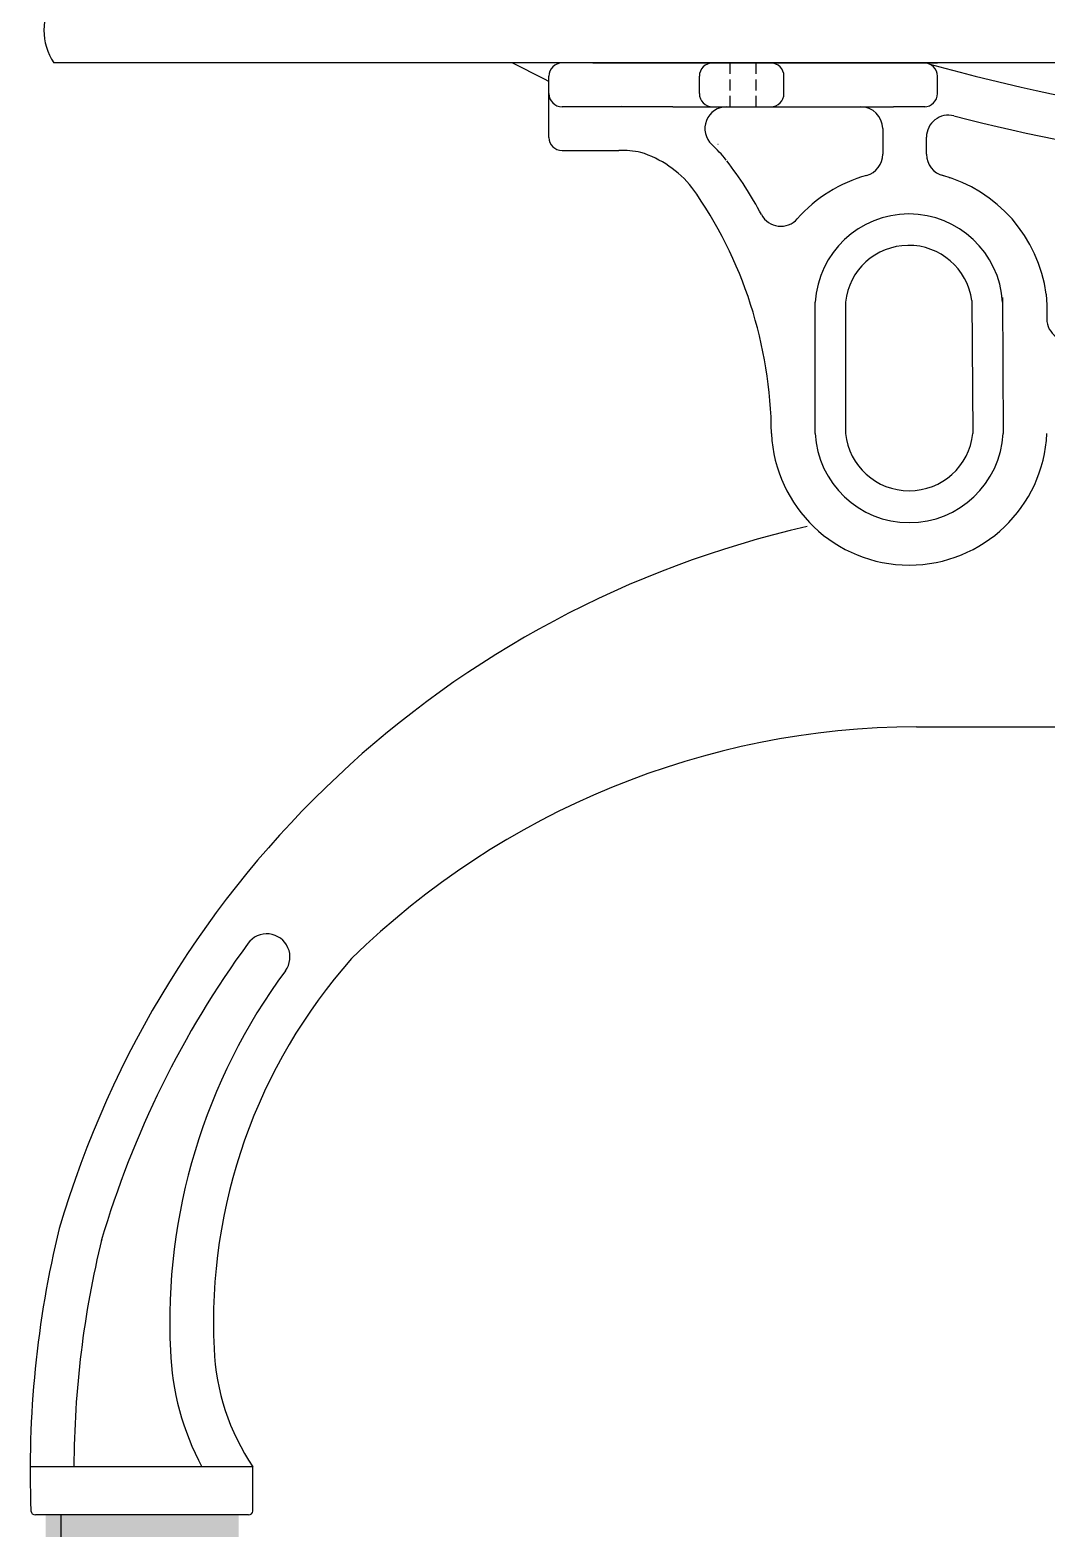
# Model space of a CAD drawing. Header units: millimetres. Extents: x 421 to 3085, y -1408 to 277.
# Drawn here: x 1787.42 to 1810.64, y -718.72 to -684.29 of the extents above; entities that cross this region are included whole.
import ezdxf

# ---------------------------------------------------------------- set-up
doc = ezdxf.new("R2010")
doc.units = ezdxf.units.MM
doc.linetypes.add('HIDDEN', pattern=[0.375, 0.25, -0.125])

msp = doc.modelspace()

# ---------------------------------------------------------------- linework, layer by layer
at = {"color": 18, "true_color": 0x000000}
for p, q in [((1850.579, -685.043), (1787.965, -685.043)), ((1799.271, -686.743), (1799.271, -685.343)), ((1800.271, -685.043), (1808.144, -685.043)), ((1802.707, -685.743), (1802.707, -685.343)), ((1804.64, -685.743), (1804.64, -685.343)), ((1808.144, -685.743), (1808.144, -685.343)), ((1802.101, -686.043), (1799.571, -686.043)), ((1807.868, -686.043), (1807.144, -686.043)), ((1806.894, -686.543), (1806.894, -687.13)), ((1807.894, -687.13), (1807.894, -686.736)), ((1799.571, -687.043), (1800.871, -687.043)), ((1805.354, -693.508), (1805.354, -690.508)), ((1806.044, -690.508), (1806.044, -693.508)), ((1808.929, -690.471), (1808.954, -693.508)), ((1809.629, -690.404), (1809.643, -693.508)), ((1807.668, -700.209), (1819.295, -700.209)), ((1792.511, -717.118), (1787.446, -717.118)), ((1792.511, -718.129), (1792.511, -717.118)), ((1792.409, -718.216), (1787.542, -718.216)), ((1788.123, -718.216), (1788.123, -718.716))]:
    msp.add_line(p, q, dxfattribs=at)
at = {"color": 18, "linetype": 'HIDDEN', "true_color": 0x000000}
for p, q in [((1803.407, -686.043), (1803.407, -685.043)), ((1804.007, -686.043), (1804.007, -685.043))]:
    msp.add_line(p, q, dxfattribs=at)
at = {"color": 18, "true_color": 0x000000}
for points in [[(1807.97, -685.071, 0.063536), (1819.271, -686.695, 0), (1819.271, -686.695)], [(1808.518, -686.252, 0.059035), (1819.271, -687.696, 0.063536)], [(1792.409, -718.216), (1787.82, -718.216, -0.353371)]]:
    msp.add_lwpolyline(points, format="xyb", dxfattribs=at)
for points in [[(1802.101, -686.043), (1807.144, -686.043)], [(1808.412, -687.657), (1808.421, -687.66)], [(1810.629, -690.326), (1810.643, -690.574), (1810.643, -690.889)]]:
    msp.add_lwpolyline(points, dxfattribs=at)
for centre, radius, start, end in [((1789.076, -684.293), 1.34, 145.9747, 214.0253), ((1786.517, -709.458), 27.168, 62.0015, 63.9859), ((1799.571, -685.343), 0.3, 90, 180), ((1803.007, -685.343), 0.3, 90, 180), ((1804.34, -685.343), 0.3, 0, 90), ((1807.844, -685.343), 0.3, 0, 90), ((1799.571, -685.743), 0.3, 180, 270), ((1800.931, -689.271), 3.23, 88.7184, 91.5086), ((1803.007, -685.743), 0.3, 180, 270), ((1803.334, -686.543), 0.5, 90, 226.7587), ((1804.34, -685.743), 0.3, 270, 0), ((1806.394, -686.543), 0.5, 0, 90), ((1807.844, -685.743), 0.3, 270, 0), ((1808.394, -686.736), 0.5, 75.5943, 180), ((1799.571, -686.743), 0.3, 180, 270), ((1800.927, -689.295), 2.253, 78.6814, 91.4301), ((1800.634, -689.414), 2.442, 38.7317, 72.4656), ((1800.634, -689.414), 3.442, 38.7317, 46.7587), ((1800.931, -689.271), 3.23, 47.0236, 47.0251), ((1796.34, -692.661), 8.825, 28.0721, 37.6031), ((1806.394, -687.13), 0.5, 285.4093, 0), ((1808.394, -687.13), 0.5, 180, 256.3925), ((1807.394, -690.758), 3.263, 105.4093, 138.6792), ((1807.394, -690.758), 3.263, 7.6058, 74.8657), ((1794.502, -693.585), 9.852, 0.4495, 35.3397), ((1804.567, -688.273), 0.5, 208.0721, 318.6792), ((1807.492, -690.634), 2.142, 3.3678, 176.6322), ((1807.489, -690.663), 1.453, 7.6009, 173.8796), ((1811.143, -690.889), 0.5, 180, 290.4049), ((1807.499, -693.368), 3.148, 182.546, 357.454), ((1807.499, -693.397), 2.148, 182.951, 357.049), ((1807.499, -693.353), 1.463, 186.0787, 353.8092), ((1810.285, -718.199), 23.136, 102.7831, 163.6136), ((1807.737, -718.745), 18.536, 90.2138, 134.417), ((1792.827, -705.469), 0.53, 323.5673, 144.2315), ((1810.285, -718.199), 22.136, 143.8915, 163.6136), ((1804.135, -713.815), 12.525, 138.432, 182.7413), ((1804.135, -713.815), 13.525, 143.5673, 182.7413), ((1810.635, -717.191), 23.212, 166.2463, 182.2946), ((1810.635, -717.191), 22.212, 166.2463, 179.8123), ((1796.798, -714.216), 6.177, 182.1979, 208.0266), ((1796.798, -714.216), 5.177, 182.1979, 214.1006), ((1787.542, -718.116), 0.1, 182.2946, 270), ((1792.406, -718.11), 0.106, 271.4861, 349.8102)]:
    msp.add_arc(centre, radius, start, end, dxfattribs=at)
for points in [[(1792.178, -718.216), (1792.178, -718.716), (1787.778, -718.216), (1787.778, -718.716)], [(1787.782, -718.216), (1787.782, -718.716), (1792.182, -718.216), (1792.182, -718.716)]]:
    msp.add_solid(points, dxfattribs=at)

doc.saveas('drawing.dxf')
